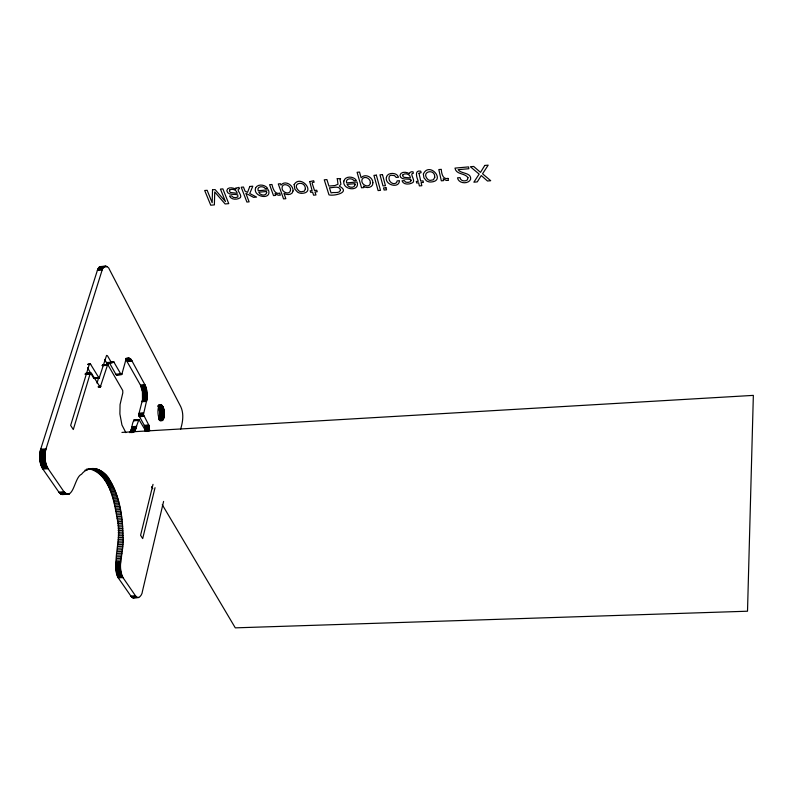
<?xml version="1.0" encoding="UTF-8"?>
<svg xmlns="http://www.w3.org/2000/svg" width="793" height="793" viewBox="0 0 793 793"><rect width="100%" height="100%" fill="white"/><g stroke="black" fill="none" stroke-linecap="round" stroke-linejoin="round"><path stroke-width="1.19" d="M163.596 501.424L142.393 591.519C142.314 594.71 138.379 600.331 135.583 595.949L122.974 577.611C116.502 564.378 124.917 549.589 122.994 535.642C122.628 516.739 119.872 497.062 110.058 480.568C105.211 469.823 89.807 463.518 81.51 474.283C74.354 477.069 73.63 501.047 64.045 491.878L48.155 468.742C44.596 462.884 44.22 455.41 46.004 448.897L102.168 269.947C102.654 265.09 108.532 265.447 109.603 269.789L180.745 406.65C184.085 413.777 182.826 422.114 180.556 429.36M63.678 494.376L61.2 494.287L59.217 492.631L42.842 469.04C39.273 463.181 38.887 455.707 40.691 449.205L97.39 270.334L99.145 267.251L101.841 266.775M134.404 597.585L132.768 597.704L131.202 596.514L118.207 577.8C111.426 558.857 122.667 537.981 117.096 518.265C113.905 500.304 109.83 474.283 89.272 468.792M163.427 419.011L159.076 419.279L159.889 412.836L158.283 406.531L162.634 406.254C165.152 409.366 165.479 423.849 159.69 419.279C157.103 416.186 156.845 401.536 162.634 406.254M130.23 358.753L125.631 359.07L140.43 385.051L142.423 391.494L142.492 399.741L138.983 413.569L139.072 415.849L144.445 425.623L145.178 430.986L149.659 430.718L148.915 425.355L143.434 414.6L147.062 398.76L146.467 389.016L144.921 384.764L132.064 361.073C130.686 356.563 125.294 358.188 125.155 362.431L121.993 373.711L121.141 374.574L113.786 361.915L113.032 361.568L112.18 362.728L111.426 362.629L107.461 355.73L106.549 355.433L99.135 378.211L90.521 364.175L89.411 364.017L70.656 425.415L73.293 429.548L90.243 373.414L91.473 373.374L100.225 387.232L107.709 364.453L122.717 390.483L122.816 392.852L120.06 404.589L119.892 413.976L121.944 424.998L125.879 432.661M155.031 487.685L142.69 538.606L140.589 535.295L153.019 484.364M134.483 431.858L138.934 419.547L146.051 431.422M129.537 432.641C132.818 429.39 131.331 422.163 134.661 419.884M97.024 383.148L98.738 377.319M100.513 387.014L98.213 386.984M94.962 377.864L93.961 378.439M107.689 362.738L106.678 362.956L104.607 359.417M117.017 374.663L115.887 374.326L109.186 362.451M100.443 266.587L105.528 266.17M99.769 266.805L106.232 266.27M99.452 267.003L106.579 266.398M103.377 266.864L106.936 266.577M99.145 267.251L103.903 266.864M98.847 267.548L103.605 267.162M98.56 267.895L103.328 267.509M98.292 268.292L103.06 267.905M98.045 268.738L102.812 268.351M97.807 269.224L102.575 268.837M97.589 269.759L102.366 269.372M97.39 270.334L102.168 269.947M125.968 358.347L128.922 358.168M126.949 358.396L129.249 358.238M126.127 358.595L129.576 358.367M126.454 358.773L129.903 358.535M125.958 359.338L130.548 359.031M126.275 359.665L130.865 359.348M126.593 360.022L131.182 359.715M126.9 360.438L131.479 360.121M111.416 362.084L113.786 361.915M127.187 360.894L131.777 360.577M106.391 362.57L111.139 362.242M111.555 362.292L113.914 362.133M87.904 364.165L90.362 363.997M106.53 362.778L111.278 362.46M127.475 361.38L132.064 361.073M88.063 364.344L90.521 364.175M106.678 362.956L111.426 362.629M106.827 363.075L112.18 362.728M88.201 364.562L90.66 364.393M102.931 364.78L108.017 364.552M102.495 365.018L108.175 364.671M102.376 365.196L108.314 364.839M102.267 365.414L107.055 365.087M106.064 365.216L108.453 365.058M102.178 365.672L106.966 365.345M85.753 373.344L90.997 372.997M85.446 373.562L90.521 373.097M90.243 373.414L86.08 373.325M91.473 373.374L86.705 373.919M85.208 373.979L91.621 373.592M85.109 374.246L90.035 373.919M115.887 374.326L121.904 373.959M116.026 374.534L121.805 374.177M116.165 374.702L121.696 374.355M116.313 374.811L121.567 374.484M116.462 374.881L121.428 374.564M98.362 377.617L93.505 377.934L87.537 367.774M93.643 378.152L98.501 377.825M93.802 378.32L99.571 377.954M94.119 378.509L99.432 378.092M98.421 386.488L100.84 386.33M98.322 386.756L100.751 386.597M140.43 385.051L144.921 384.764M140.688 385.567L145.178 385.269M140.946 386.112L145.426 385.824M141.184 386.687L145.664 386.399M141.402 387.301L145.892 387.014M141.62 387.946L146.1 387.658M141.808 388.62L146.289 388.322M141.987 389.304L146.467 389.016M142.155 390.017L146.626 389.73M142.294 390.751L146.774 390.463M142.423 391.494L146.893 391.207M142.522 392.248L147.002 391.97M142.611 393.011L147.092 392.733M142.681 393.784L147.151 393.497M142.73 394.557L147.201 394.27M142.75 395.33L147.23 395.043M142.76 396.094L147.24 395.806M142.75 396.847L147.22 396.569M142.71 397.6L147.191 397.313M142.661 398.334L147.141 398.046M142.581 399.048L147.062 398.76M142.492 399.741L146.973 399.464M142.373 400.415L146.864 400.138M142.244 401.06L146.735 400.782M142.096 401.684L146.586 401.397M158.838 404.866L161.266 404.817M159.324 405.084L161.504 404.945M158.471 405.322L161.742 405.124M158.699 405.55L161.97 405.342M157.837 405.877L162.198 405.61M158.065 406.185L162.426 405.917M158.491 406.908L162.843 406.64M158.689 407.324L163.041 407.057M158.868 407.78L163.219 407.513M159.046 408.256L163.398 407.989M159.205 408.772L163.556 408.504M159.353 409.297L163.705 409.029M159.482 409.852L163.834 409.584M159.601 410.427L163.943 410.159M159.7 411.012L164.042 410.744M159.78 411.617L164.121 411.349M139.043 413.282L143.553 413.014M138.983 413.569L143.493 413.292M159.839 412.221L164.191 411.954M138.934 413.877L143.454 413.599M138.914 414.194L143.424 413.926M159.889 412.836L164.24 412.568M138.904 414.531L143.424 414.253M138.924 414.868L143.434 414.6M159.918 413.44L164.27 413.183M138.953 415.205L143.474 414.937M159.928 414.055L164.28 413.787M139.003 415.542L143.523 415.264M139.072 415.849L143.592 415.572M159.918 414.66L164.27 414.392M139.162 416.137L143.682 415.869M139.261 416.404L143.781 416.127M159.899 415.254L164.24 414.987M139.38 416.632L143.89 416.355M159.849 415.839L164.201 415.572M159.789 416.404L164.141 416.137M159.71 416.949L164.062 416.682M159.611 417.475L163.963 417.207M159.502 417.97L163.854 417.703M134.116 419.953L139.211 419.606M159.373 418.436L163.725 418.179M133.997 420.092L139.35 419.715M133.878 420.27L138.448 419.993M159.224 418.873L163.586 418.615M133.789 420.488L138.349 420.211M133.71 420.746L138.269 420.468M158.897 419.646L163.259 419.378M159.809 419.903L163.08 419.715M159.611 420.201L162.882 420.003M159.403 420.439L162.674 420.25M160.285 420.577L162.466 420.449M160.057 420.736L162.248 420.607M144.326 425.395L148.806 425.127M144.445 425.623L148.915 425.355M144.544 425.891L149.025 425.623M132.134 426.654L136.713 426.386M144.623 426.188L149.104 425.92M144.693 426.505L149.173 426.238M131.916 427.457L136.495 427.189M144.752 426.832L149.223 426.575M144.782 427.179L149.253 426.912M131.668 428.23L136.247 427.962M144.792 427.526L149.272 427.258M144.782 427.863L149.262 427.596M131.41 428.973L135.99 428.706M144.722 428.517L149.203 428.25M131.132 429.677L135.722 429.409M144.713 428.854L149.193 428.597M144.732 429.201L149.203 428.934M130.845 430.351L135.434 430.084M144.762 429.548L149.243 429.281M144.812 429.875L149.292 429.618M130.538 430.986L135.127 430.718M144.881 430.193L149.362 429.935M144.97 430.49L149.441 430.222M130.211 431.58L134.81 431.313M145.069 430.758L149.54 430.49M121.944 432.413L753.35 395.38L747.512 611.215L235.293 627.858L162.278 504.735M129.883 432.135L133.333 431.927M130.686 432.572L132.986 432.443M40.691 449.205L46.004 448.897M40.463 449.968L45.776 449.661M40.265 450.761L45.578 450.464M40.096 451.584L45.409 451.286M39.947 452.446L45.27 452.139M39.828 453.318L45.151 453.021M39.739 454.211L45.062 453.913M39.68 455.123L45.003 454.825M39.65 456.044L44.973 455.747M39.65 456.976L44.973 456.679M39.68 457.908L45.003 457.611M39.739 458.84L45.062 458.542M39.819 459.762L45.151 459.464M39.937 460.683L45.26 460.386M40.076 461.585L45.399 461.288M40.245 462.468L45.568 462.17M40.443 463.33L45.766 463.033M40.671 464.163L45.984 463.875M40.909 464.976L46.232 464.678M41.186 465.749L46.5 465.461M41.474 466.492L46.797 466.205M41.791 467.196L47.104 466.899M42.128 467.85L47.431 467.563M42.475 468.465L47.788 468.177M42.842 469.04L48.155 468.742M88.796 468.742L93.396 468.494M88.975 468.812L95.021 468.613M86.358 469.268L89.341 469.109M90.898 469.02L95.824 468.752M86.536 469.496L88.538 469.387M91.71 469.208L96.637 468.941M92.523 469.446L97.44 469.178M84.93 470.219L86.933 470.11M93.326 469.743L98.233 469.476M94.129 470.08L99.036 469.813M94.922 470.467L99.819 470.209M95.715 470.913L100.602 470.645M96.498 471.399L101.385 471.131M97.271 471.934L102.158 471.676M98.045 472.519L102.921 472.261M98.808 473.153L103.675 472.886M99.561 473.827L104.428 473.57M100.305 474.551L105.162 474.293M101.048 475.314L105.895 475.057M101.772 476.127L106.619 475.869M102.485 476.98L107.323 476.732M103.189 477.882L108.026 477.624M103.883 478.823L108.71 478.566M104.567 479.805L109.394 479.547M105.231 480.826L110.058 480.568M105.885 481.876L110.703 481.629M106.53 482.977L111.347 482.729M107.164 484.117L111.972 483.869M107.779 485.286L112.576 485.038M108.383 486.496L113.181 486.248M108.968 487.735L113.756 487.487M109.533 489.013L114.331 488.766M58.851 492.136L64.045 491.878M59.217 492.631L64.411 492.364M110.088 490.322L114.876 490.074M59.594 493.068L64.778 492.81M59.981 493.454L65.165 493.196M60.377 493.791L65.561 493.524M60.783 494.069L69.615 493.682M110.633 491.66L115.411 491.422M61.2 494.287L69.229 493.93M61.606 494.445L68.832 494.118M62.023 494.554L68.426 494.247M111.159 493.028L115.937 492.79M111.664 494.435L116.442 494.188M112.15 495.863L116.928 495.625M112.626 497.32L117.394 497.082M113.082 498.807L117.85 498.569M113.518 500.314L118.286 500.076M113.944 501.84L118.702 501.612M114.341 503.396L119.099 503.168M114.727 504.982L119.485 504.744M115.094 506.578L119.842 506.34M115.431 508.194L120.189 507.966M115.758 509.83L120.516 509.602M116.065 511.485L120.823 511.257M116.353 513.16L121.101 512.932M116.621 514.845L121.369 514.617M116.868 516.55L121.616 516.322M117.096 518.265L121.844 518.037M117.305 519.99L122.053 519.762M117.493 521.725L122.241 521.507M117.661 523.469L122.409 523.251M117.81 525.224L122.548 525.006M117.929 526.988L122.677 526.77M118.038 528.753L122.776 528.534M118.117 530.527L122.865 530.309M118.187 532.301L122.925 532.083M118.226 534.076L122.974 533.858M118.246 535.85L122.994 535.642M118.246 537.624L122.994 537.416M118.226 539.409L122.974 539.19M118.187 541.183L122.935 540.965M118.127 542.947L122.875 542.739M118.038 544.712L122.796 544.504M117.939 546.466L122.687 546.258M117.81 548.221L122.568 548.013M117.661 549.965L122.419 549.757M117.503 551.69L122.261 551.492M117.314 553.415L122.072 553.207M117.106 555.12L121.864 554.922M116.878 556.815L121.646 556.617M116.63 558.5L121.398 558.302M116.353 560.165L121.131 559.967M116.065 561.811L120.843 561.613M115.937 562.584L120.714 562.386M115.837 563.367L120.615 563.169M115.748 564.18L120.526 563.982M115.689 564.993L120.467 564.794M115.649 565.815L120.427 565.627M115.629 566.648L120.407 566.46M115.639 567.481L120.417 567.292M115.659 568.313L120.447 568.125M115.719 569.136L120.496 568.948M115.788 569.959L120.576 569.761M115.887 570.762L120.665 570.563M115.996 571.545L120.784 571.356M116.135 572.308L120.923 572.12M116.303 573.052L121.081 572.863M116.482 573.775L121.26 573.577M116.68 574.459L121.458 574.271M116.888 575.113L121.666 574.925M117.126 575.728L121.904 575.54M117.374 576.313L122.152 576.124M117.642 576.848L122.409 576.66M117.919 577.354L122.687 577.155M118.207 577.8L122.974 577.611M130.904 596.128L135.583 595.949M131.202 596.514L135.871 596.346M131.499 596.851L136.168 596.683M131.807 597.149L136.475 596.97M132.124 597.387L136.792 597.208M132.441 597.575L137.11 597.397M132.768 597.704L137.427 597.535M133.095 597.793L138.725 597.545M151.572 486.684L152.831 488.805M343.865 181.062C342.09 190.191 360.498 192.075 357.038 181.974L346.571 182.905C345.074 178.247 352.161 177.543 354.045 180.735L356.414 180.517C353.965 176.155 345.262 175.61 343.865 181.062M372.898 182.727C373.374 187.634 366.525 188.843 363.452 186.127L363.868 187.584L361.549 187.792L357.098 172.289L359.516 172.071L361.152 177.791C364.919 173.132 372.898 177.087 372.898 182.727M402.626 175.114L403.131 176.77L404.133 177.335L410.407 177.949C410.556 174.143 404.817 172.378 402.626 175.114M235.799 188.179L235.789 189.22C233.301 187.544 227.085 186.583 226.788 190.796C227.978 195.742 234.351 193.7 237.771 194.89L237.87 196.991L235.61 197.626L233.311 197.378L231.685 195.881L229.524 196.069C231.318 200.064 237.394 199.905 240.428 197.596C242.46 194.949 235.075 188.853 239.496 188.744L238.98 187.386L235.799 188.179M467.989 177.721L467.384 179.882C465.005 181.845 460.465 181.052 459.999 177.612L457.502 177.83C458.473 183.778 468.435 184.472 470.665 179.228C471.369 172.2 461.09 174.113 458.116 169.682L468.871 168.721L468.504 166.907L454.984 168.116C456.124 174.946 465.114 172.834 467.989 177.721M411.052 180.289L410.516 181.756L408.088 182.41L405.758 182.162L404.291 180.616L402.031 180.814C403.508 185.185 410.021 184.581 413.074 182.39C415.502 179.862 408.881 173.211 413.391 173.221L413.044 171.813L411.319 171.774L409.654 172.636L409.485 173.717C406.809 171.833 400.733 171.179 399.969 175.362C400.594 180.556 407.463 178.326 410.715 179.585L411.052 180.289M419.001 173.261L420.736 181.072L423.046 180.873L423.412 182.4L421.103 182.598L421.836 185.701L419.388 185.909L418.645 182.816L416.692 182.995L416.315 181.468L418.278 181.29C416.84 177.86 414.015 169.662 420.746 171.179L421.103 172.676L419.001 173.261M212.524 189.805L212.167 202.721L207.142 190.29L204.693 190.508L210.75 205.209L214.378 204.891L214.744 191.985L225.123 203.95L228.741 203.632L222.883 188.883L220.434 189.101L225.46 201.551L215.072 189.577L212.524 189.805M386.389 177.414C384.585 185.017 399.236 188.962 399.454 180.695L397.095 180.903L396.55 182.697C392.704 185.84 387.519 180.616 389.304 176.492A3.053 2.3 8.7 0 1 390.989 175.233L394.478 175.59L396.203 177.444L398.562 177.226L397.362 175.362A5.085 3.836 8.6 0 0 394.716 173.766C391.613 172.844 387.004 173.647 386.389 177.414M423.363 174.024L423.908 177.771L426.396 180.764A6.116 4.639 6.4 0 0 430.252 182.023C447.083 181.666 429.409 160.701 423.363 174.024M370.361 182.737C369.825 189.101 360.181 184.779 362.044 179.496C364.096 175.124 370.777 178.445 370.361 182.737M305.394 188.784L304.304 191.172L301.31 191.747A3.36 2.458 13.2 0 1 298.773 190.736C290.654 182.995 305.176 179.783 305.394 188.784M337.253 178.653L338.016 184.214L334.933 185.542L328.936 186.077L326.904 179.575L324.258 179.813L328.986 194.86C334.269 196.317 351.18 192.322 339.265 186.137L340.911 184.224L340.038 179.714L340.613 178.703L337.253 178.653M266.666 192.6C266.151 196.545 259.767 195.356 258.776 192.203L266.517 191.509L266.666 192.6M340.494 190.27C339.463 193.958 333.645 191.767 331.068 192.897L329.462 187.782C332.574 187.951 339.791 185.166 340.494 190.27M293.063 190.944C292.558 195.118 286.739 195.375 283.953 193.314L285.837 198.686L283.557 198.884L278.293 183.926L280.474 183.728L280.97 185.136C284.816 179.852 293.559 185.076 293.063 190.944M434.742 177.335L433.374 179.793L430.252 180.378A3.38 2.567 6.4 0 1 427.754 179.337C420.31 171.516 435.268 167.977 434.742 177.335M290.516 190.231C289.802 195.455 281.684 192.352 282.06 187.921C282.021 181.904 291.457 185.195 290.516 190.231M255.584 187.931C252.571 197.199 272.435 200.51 268.401 189.844L258.171 190.756C256.357 186.097 263.504 185.562 265.368 188.625L267.677 188.417C265.209 184.6 257.943 183.51 255.584 187.931M294.144 184.541L294.857 189.2L297.583 192.124A6.076 4.441 13.2 0 0 301.479 193.343C316.784 193.145 300.706 173.736 294.144 184.541M355.076 184.779C354.402 188.675 348.008 187.733 347.076 184.373L355.006 183.669L355.076 184.779M309.756 181.617L312.095 190.657L310.192 190.826L310.687 192.322L312.591 192.154L313.582 195.187L315.961 194.969L314.98 191.946L317.23 191.747L316.744 190.251L314.494 190.449L312.164 183.282L312.412 182.469L314.147 182.221L313.671 180.754L309.756 181.617M249.805 186.474L247.525 192.352L245.037 191.123L243.491 187.039L241.231 187.237L246.891 202.046L249.121 201.848L245.86 193.294L253.572 197.348L256.555 197.08L249.726 193.512L252.808 186.206L249.805 186.474M229.673 189.973L229.415 191.291L230.515 192.481L237.246 193.314C236.78 189.914 232.418 188.338 229.673 189.973M484.771 165.45L480.518 172.368L473.669 166.451L470.358 166.738L479.15 174.093L473.867 182.192L477.267 181.894L481.262 175.55L487.477 181.002L490.718 180.715L482.55 173.786L488.191 165.142L484.771 165.45M279.671 193.264C274.576 194.632 272.812 188.159 271.959 184.491L269.6 184.7L273.506 195.593L275.726 195.395L275.062 193.532L278.234 195.227L280.355 195.187L279.671 193.264M448.025 178.415C442.791 179.892 441.463 173.112 441.295 169.345L438.826 169.563L441.334 180.824L443.654 180.616L443.228 178.683L446.261 180.437L448.451 180.398L448.025 178.415M376.358 175.154L373.939 175.372L378.112 190.568L380.501 190.36L376.358 175.154M382.464 174.609L379.996 174.827L382.989 185.899L385.438 185.691L382.464 174.609M385.983 187.733L383.534 187.951L384.099 190.042L386.538 189.824L385.983 187.733"/></g></svg>
